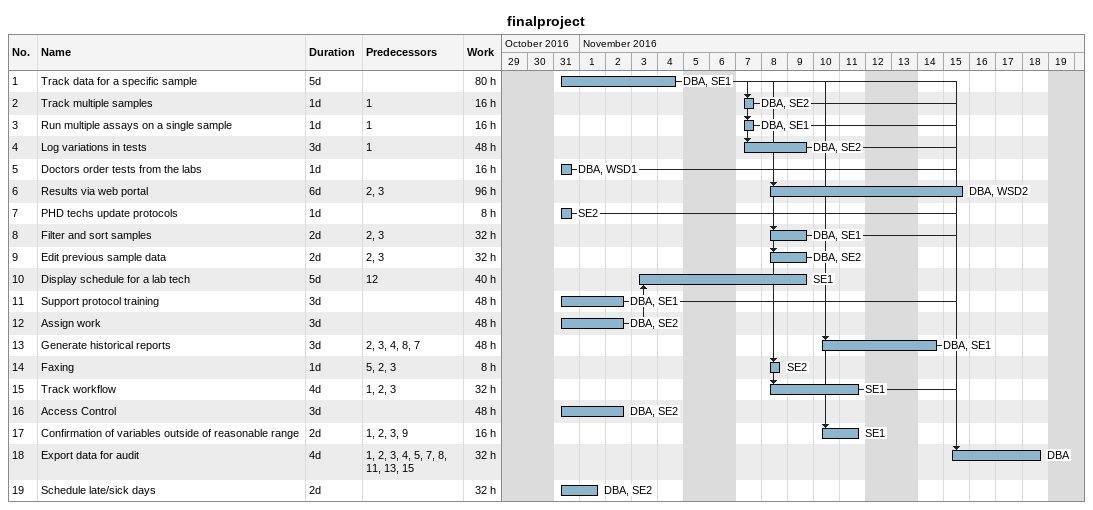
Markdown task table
finalproject

| ID | Task | Duration | Start | Finish | Predecessors | Resources | Work (h) |
|---|---|---|---|---|---|---|---|
| 1 | Track data for a specific sample | 5d | 2016-10-31 | 2016-11-04 |  | DBA, SE1 | 80 |
| 2 | Track multiple samples | 1d | 2016-11-07 | 2016-11-07 | 1 | DBA, SE2 | 16 |
| 3 | Run multiple assays on a single sample | 1d | 2016-11-07 | 2016-11-07 | 1 | DBA, SE1 | 16 |
| 4 | Log variations in tests | 3d | 2016-11-07 | 2016-11-09 | 1 | DBA, SE2 | 48 |
| 5 | Doctors order tests from the labs | 1d | 2016-10-31 | 2016-10-31 |  | DBA, WSD1 | 16 |
| 6 | Results via web portal | 6d | 2016-11-08 | 2016-11-15 | 2, 3 | DBA, WSD2 | 96 |
| 7 | PHD techs update protocols | 1d | 2016-10-31 | 2016-10-31 |  | SE2 | 8 |
| 8 | Filter and sort samples | 2d | 2016-11-08 | 2016-11-09 | 2, 3 | DBA, SE1 | 32 |
| 9 | Edit previous sample data | 2d | 2016-11-08 | 2016-11-09 | 2, 3 | DBA, SE2 | 32 |
| 10 | Display schedule for a lab tech | 5d | 2016-11-03 | 2016-11-09 | 12 | SE1 | 40 |
| 11 | Support protocol training | 3d | 2016-10-31 | 2016-11-02 |  | DBA, SE1 | 48 |
| 12 | Assign work | 3d | 2016-10-31 | 2016-11-02 |  | DBA, SE2 | 48 |
| 13 | Generate historical reports | 3d | 2016-11-10 | 2016-11-14 | 2, 3, 4, 8, 7 | DBA, SE1 | 48 |
| 14 | Faxing | 1d | 2016-11-08 | 2016-11-08 | 5, 2, 3 | SE2 | 8 |
| 15 | Track workflow | 4d | 2016-11-08 | 2016-11-11 | 1, 2, 3 | SE1 | 32 |
| 16 | Access Control | 3d | 2016-10-31 | 2016-11-02 |  | DBA, SE2 | 48 |
| 17 | Confirmation of variables outside of reasonable range | 2d | 2016-11-10 | 2016-11-11 | 1, 2, 3, 9 | SE1 | 16 |
| 18 | Export data for audit | 4d | 2016-11-15 | 2016-11-18 | 1, 2, 3, 4, 5, 7, 8, 11, 13, 15 | DBA | 32 |
| 19 | Schedule late/sick days | 2d | 2016-10-31 | 2016-11-01 |  | DBA, SE2 | 32 |
